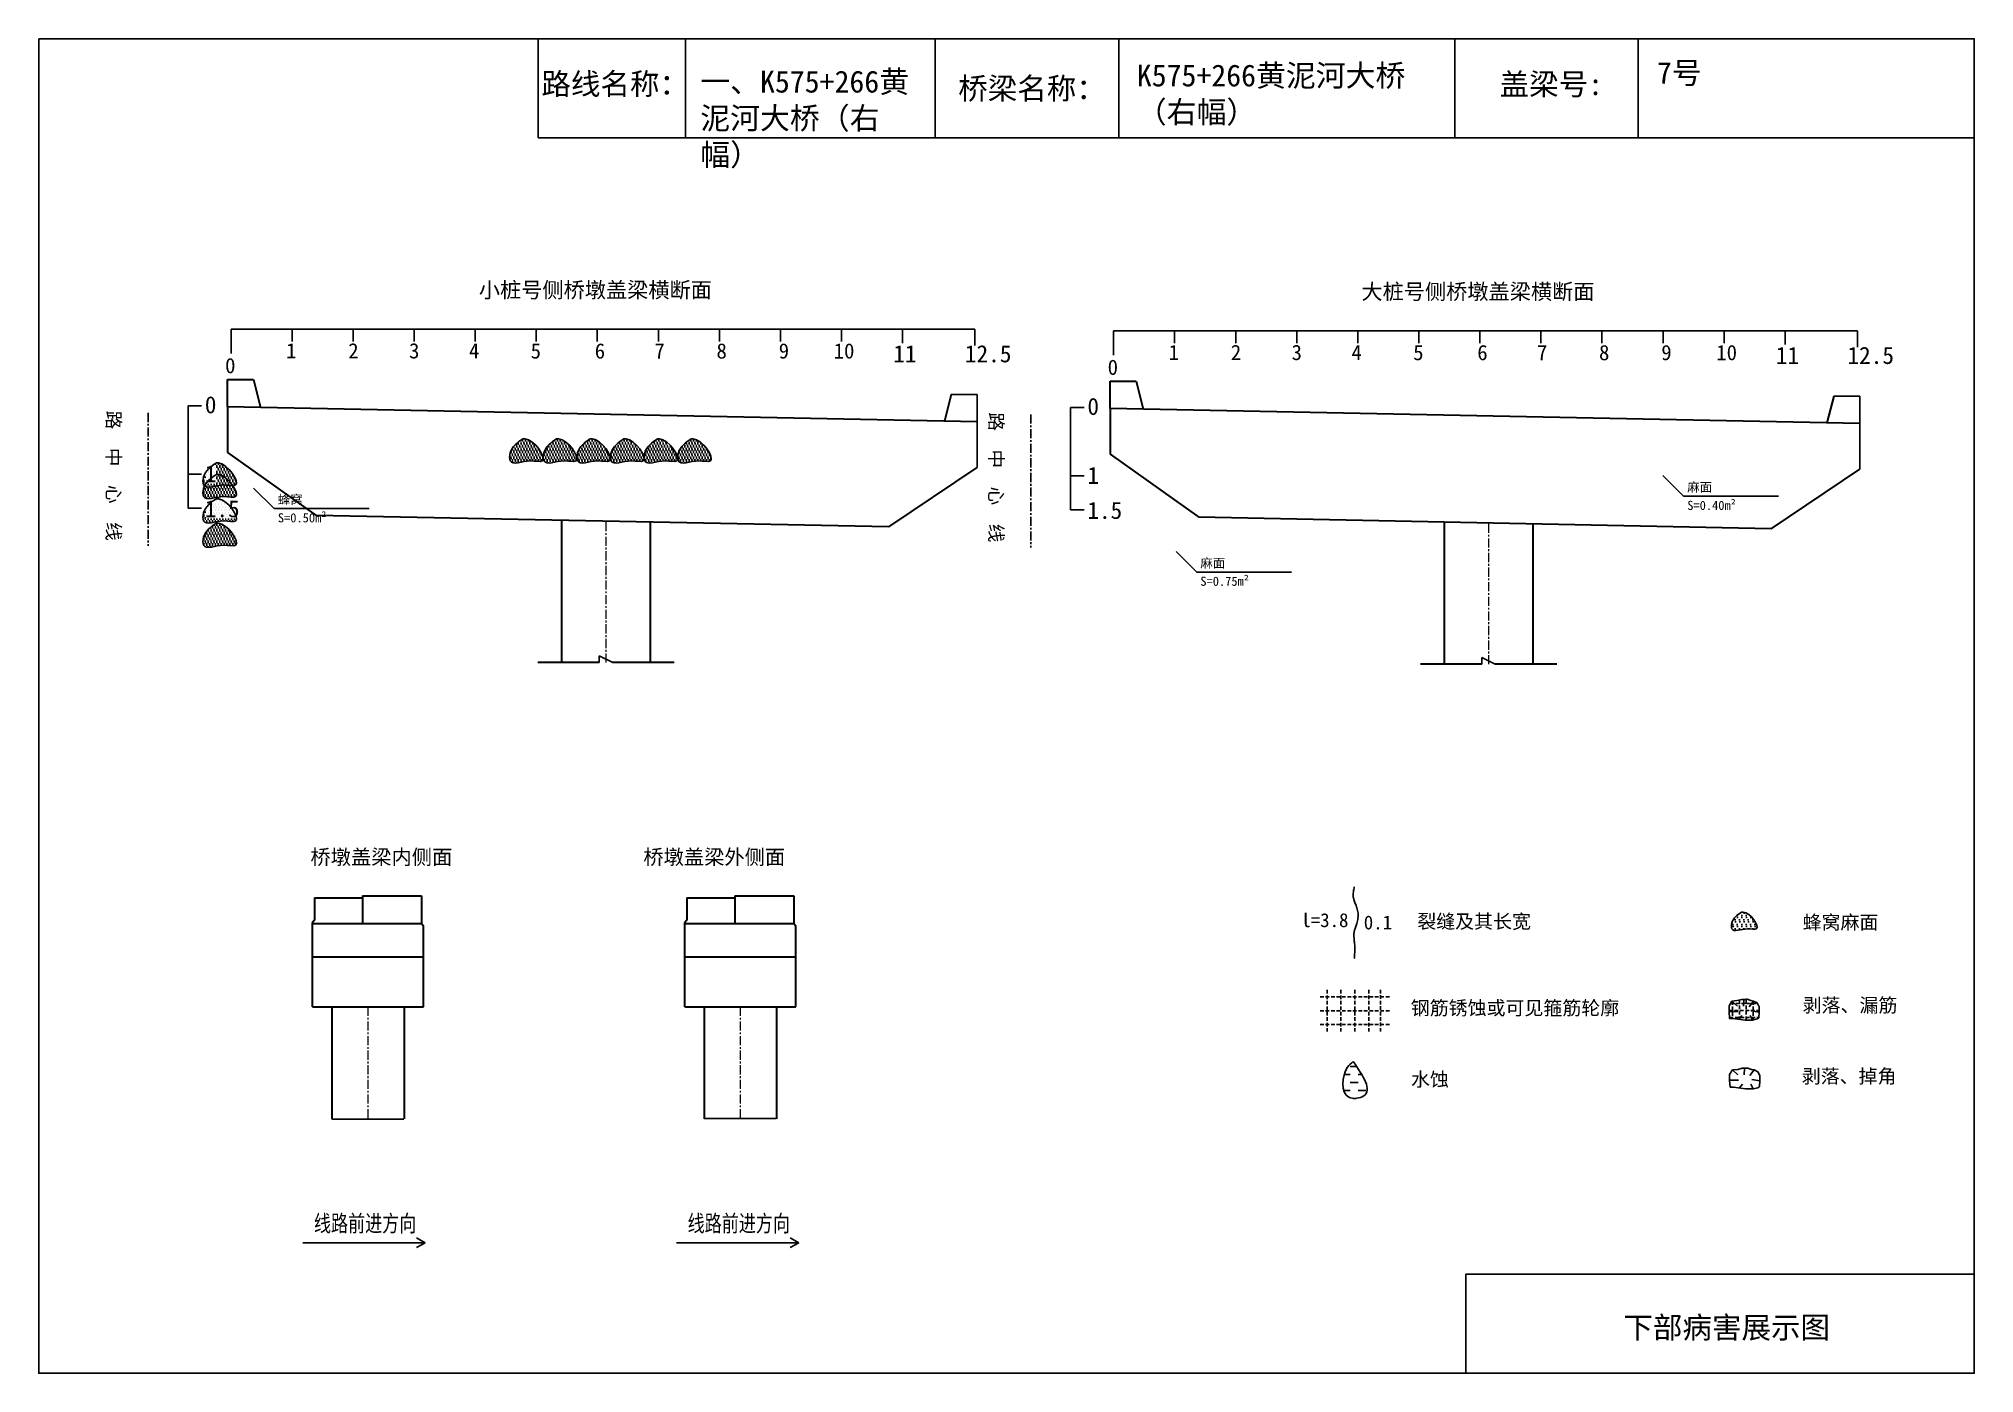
# Model space of a CAD drawing. Header units: millimetres. Extents: x 0 to 530, y 0 to 366.
import ezdxf
from ezdxf.enums import TextEntityAlignment as Align

# ---------------------------------------------------------------- set-up
doc = ezdxf.new("R2010")
doc.units = ezdxf.units.MM
for name, pattern in [('CENTER', [2, 1.25, -0.25, 0.25, -0.25]), ('DASHED', [0.75, 0.5, -0.25]), ('EBG_CENTER', [1.1, 0.8, -0.15, 0, -0.15])]:
    doc.linetypes.add(name, pattern=pattern)
doc.layers.add('Center', color=3, linetype='EBG_CENTER', lineweight=18)
doc.layers.add('中粗实线', color=4, linetype='Continuous', lineweight=35)
for name, color, linetype in [('加固措施', 7, 'Continuous'), ('图层1', 7, 'Continuous'), ('文字', 1, 'Continuous'), ('病害', 5, 'Continuous')]:
    doc.layers.add(name, color=color, linetype=linetype)
doc.styles.add('HAN', font='', dxfattribs={"width": 0.75})
doc.styles.get("Standard").update_dxf_attribs({"font": 'simsun.ttc', "height": 4.25})
doc.styles.add('汉字', font='')
doc.styles.get('HAN').set_extended_font_data('SimSun')
doc.styles.get('汉字').set_extended_font_data('SimSun')
pattern_1 = [(0, (-3019.80915, -229.5924), (0.396875, 0.79375), [0, -0.79375])]
pattern_2 = [(0, (-5094.3226, -525.2974), (0.396875, 0.79375), [0, -0.79375])]

# ---------------------------------------------------------------- blocks, each defined once
blk = doc.blocks.new('88888')
for p, q in [((1245.415, -3599.279), (1245.261, -3599.19)), ((1243.215, -3599.279), (1245.415, -3599.279)), ((1245.415, -3599.279), (1245.261, -3599.367))]:
    blk.add_line(p, q)
at = {"layer": '文字', "color": 0, "style": 'HAN', "width": 0.75}
blk.add_text('线路前进方向', height=0.3, dxfattribs=at).set_placement((1244.335, -3599.082), align=Align.CENTER)
blk = doc.blocks.new('adfsd')
at = {"lineweight": -2, "ltscale": 0.5}
for p, q in [((1140.897, -3083.694), (1140.936, -3083.729)), ((1140.983, -3083.682), (1140.981, -3083.729)), ((1141.053, -3083.694), (1141.022, -3083.735)), ((1140.876, -3083.768), (1140.94, -3083.769)), ((1140.948, -3083.824), (1140.969, -3083.796)), ((1141.045, -3083.83), (1141.028, -3083.796)), ((1141.094, -3083.772), (1141.036, -3083.763))]:
    blk.add_line(p, q, dxfattribs=at)
blk.add_lwpolyline([(1141, -3083.682), (1140.967, -3083.682), (1140.934, -3083.69), (1140.897, -3083.694), (1140.876, -3083.727), (1140.876, -3083.768), (1140.88, -3083.818), (1140.905, -3083.818), (1140.991, -3083.83), (1141.045, -3083.83), (1141.078, -3083.822), (1141.09, -3083.814), (1141.094, -3083.772), (1141.094, -3083.735), (1141.078, -3083.707), (1141.053, -3083.694), (1141.033, -3083.69), (1141, -3083.678)], dxfattribs=at)

msp = doc.modelspace()

# ---------------------------------------------------------------- hatches: boundary and pattern name
at = {"layer": '加固措施', "lineweight": -2}
h = msp.add_hatch(dxfattribs=at)
h.set_pattern_fill('DOTS')
h.set_pattern_definition(pattern_1)
edge = h.paths.add_edge_path()
edge.add_spline(control_points=[(132.66, 256), (131.17, 254.98), (129.06, 253.52), (128.82, 248.15), (133.82, 250.62), (140.61, 248.68), (135.55, 256.12), (132.83, 256.01), (132.66, 256)], knot_values=[0, 0, 0, 0, 5.205471, 7.397577, 12.944796, 16.169923, 23.88441, 24.400432, 24.400432, 24.400432, 24.400432], degree=3, periodic=0)
h = msp.add_hatch(dxfattribs=at)
h.set_pattern_fill('DOTS')
h.set_pattern_definition(pattern_1)
edge = h.paths.add_edge_path()
edge.add_spline(control_points=[(132.66, 256), (131.17, 254.98), (129.06, 253.52), (128.82, 248.15), (133.82, 250.62), (140.61, 248.68), (135.55, 256.12), (132.83, 256.01), (132.66, 256)], knot_values=[0, 0, 0, 0, 5.205471, 7.397577, 12.944796, 16.169923, 23.88441, 24.400432, 24.400432, 24.400432, 24.400432], degree=3, periodic=0)
h = msp.add_hatch(dxfattribs=at)
h.set_pattern_fill('DOTS')
h.set_pattern_definition(pattern_1)
edge = h.paths.add_edge_path()
edge.add_spline(control_points=[(141.87, 256), (140.38, 254.98), (138.27, 253.52), (138.03, 248.15), (143.03, 250.62), (149.82, 248.68), (144.76, 256.12), (142.04, 256.01), (141.87, 256)], knot_values=[0, 0, 0, 0, 5.205471, 7.397577, 12.944796, 16.169923, 23.88441, 24.400432, 24.400432, 24.400432, 24.400432], degree=3, periodic=0)
h = msp.add_hatch(dxfattribs=at)
h.set_pattern_fill('DOTS')
h.set_pattern_definition(pattern_1)
edge = h.paths.add_edge_path()
edge.add_spline(control_points=[(141.87, 256), (140.38, 254.98), (138.27, 253.52), (138.03, 248.15), (143.03, 250.62), (149.82, 248.68), (144.76, 256.12), (142.04, 256.01), (141.87, 256)], knot_values=[0, 0, 0, 0, 5.205471, 7.397577, 12.944796, 16.169923, 23.88441, 24.400432, 24.400432, 24.400432, 24.400432], degree=3, periodic=0)
h = msp.add_hatch(dxfattribs=at)
h.set_pattern_fill('DOTS')
h.set_pattern_definition(pattern_1)
edge = h.paths.add_edge_path()
edge.add_spline(control_points=[(151.08, 256), (149.59, 254.98), (147.48, 253.52), (147.24, 248.15), (152.24, 250.62), (159.03, 248.68), (153.97, 256.12), (151.25, 256.01), (151.08, 256)], knot_values=[0, 0, 0, 0, 5.205471, 7.397577, 12.944796, 16.169923, 23.88441, 24.400432, 24.400432, 24.400432, 24.400432], degree=3, periodic=0)
h = msp.add_hatch(dxfattribs=at)
h.set_pattern_fill('DOTS')
h.set_pattern_definition(pattern_1)
edge = h.paths.add_edge_path()
edge.add_spline(control_points=[(151.08, 256), (149.59, 254.98), (147.48, 253.52), (147.24, 248.15), (152.24, 250.62), (159.03, 248.68), (153.97, 256.12), (151.25, 256.01), (151.08, 256)], knot_values=[0, 0, 0, 0, 5.205471, 7.397577, 12.944796, 16.169923, 23.88441, 24.400432, 24.400432, 24.400432, 24.400432], degree=3, periodic=0)
h = msp.add_hatch(dxfattribs=at)
h.set_pattern_fill('DOTS')
h.set_pattern_definition(pattern_1)
edge = h.paths.add_edge_path()
edge.add_spline(control_points=[(160.29, 256), (158.8, 254.98), (156.69, 253.52), (156.45, 248.15), (161.45, 250.62), (168.24, 248.68), (163.18, 256.12), (160.46, 256.01), (160.29, 256)], knot_values=[0, 0, 0, 0, 5.205471, 7.397577, 12.944796, 16.169923, 23.88441, 24.400432, 24.400432, 24.400432, 24.400432], degree=3, periodic=0)
h = msp.add_hatch(dxfattribs=at)
h.set_pattern_fill('DOTS')
h.set_pattern_definition(pattern_1)
edge = h.paths.add_edge_path()
edge.add_spline(control_points=[(160.29, 256), (158.8, 254.98), (156.69, 253.52), (156.45, 248.15), (161.45, 250.62), (168.24, 248.68), (163.18, 256.12), (160.46, 256.01), (160.29, 256)], knot_values=[0, 0, 0, 0, 5.205471, 7.397577, 12.944796, 16.169923, 23.88441, 24.400432, 24.400432, 24.400432, 24.400432], degree=3, periodic=0)
h = msp.add_hatch(dxfattribs=at)
h.set_pattern_fill('DOTS')
h.set_pattern_definition(pattern_1)
edge = h.paths.add_edge_path()
edge.add_spline(control_points=[(169.5, 256), (168.01, 254.98), (165.9, 253.52), (165.66, 248.15), (170.66, 250.62), (177.45, 248.68), (172.39, 256.12), (169.67, 256.01), (169.5, 256)], knot_values=[0, 0, 0, 0, 5.205471, 7.397577, 12.944796, 16.169923, 23.88441, 24.400432, 24.400432, 24.400432, 24.400432], degree=3, periodic=0)
h = msp.add_hatch(dxfattribs=at)
h.set_pattern_fill('DOTS')
h.set_pattern_definition(pattern_1)
edge = h.paths.add_edge_path()
edge.add_spline(control_points=[(169.5, 256), (168.01, 254.98), (165.9, 253.52), (165.66, 248.15), (170.66, 250.62), (177.45, 248.68), (172.39, 256.12), (169.67, 256.01), (169.5, 256)], knot_values=[0, 0, 0, 0, 5.205471, 7.397577, 12.944796, 16.169923, 23.88441, 24.400432, 24.400432, 24.400432, 24.400432], degree=3, periodic=0)
h = msp.add_hatch(dxfattribs=at)
h.set_pattern_fill('DOTS')
h.set_pattern_definition(pattern_1)
edge = h.paths.add_edge_path()
edge.add_spline(control_points=[(178.71, 256), (177.22, 254.98), (175.11, 253.52), (174.87, 248.15), (179.87, 250.62), (186.66, 248.68), (181.61, 256.12), (178.88, 256.01), (178.71, 256)], knot_values=[0, 0, 0, 0, 5.205471, 7.397577, 12.944796, 16.169923, 23.88441, 24.400432, 24.400432, 24.400432, 24.400432], degree=3, periodic=0)
h = msp.add_hatch(dxfattribs=at)
h.set_pattern_fill('DOTS')
h.set_pattern_definition(pattern_1)
edge = h.paths.add_edge_path()
edge.add_spline(control_points=[(178.71, 256), (177.22, 254.98), (175.11, 253.52), (174.87, 248.15), (179.87, 250.62), (186.66, 248.68), (181.61, 256.12), (178.88, 256.01), (178.71, 256)], knot_values=[0, 0, 0, 0, 5.205471, 7.397577, 12.944796, 16.169923, 23.88441, 24.400432, 24.400432, 24.400432, 24.400432], degree=3, periodic=0)
h = msp.add_hatch(dxfattribs=at)
h.set_pattern_fill('DOTS')
h.set_pattern_definition(pattern_1)
edge = h.paths.add_edge_path()
edge.add_spline(control_points=[(48.66, 249.4), (47.17, 248.38), (45.06, 246.92), (44.82, 241.55), (49.82, 244.02), (56.61, 242.08), (51.55, 249.52), (48.83, 249.41), (48.66, 249.4)], knot_values=[0, 0, 0, 0, 5.205471, 7.397577, 12.944796, 16.169923, 23.88441, 24.400432, 24.400432, 24.400432, 24.400432], degree=3, periodic=0)
h = msp.add_hatch(dxfattribs=at)
h.set_pattern_fill('DOTS')
h.set_pattern_definition(pattern_1)
edge = h.paths.add_edge_path()
edge.add_spline(control_points=[(48.66, 249.4), (47.17, 248.38), (45.06, 246.92), (44.82, 241.55), (49.82, 244.02), (56.61, 242.08), (51.55, 249.52), (48.83, 249.41), (48.66, 249.4)], knot_values=[0, 0, 0, 0, 5.205471, 7.397577, 12.944796, 16.169923, 23.88441, 24.400432, 24.400432, 24.400432, 24.400432], degree=3, periodic=0)
h = msp.add_hatch(dxfattribs=at)
h.set_pattern_fill('DOTS')
h.set_pattern_definition(pattern_1)
edge = h.paths.add_edge_path()
edge.add_spline(control_points=[(48.66, 246.21), (47.17, 245.19), (45.06, 243.74), (44.82, 238.36), (49.82, 240.83), (56.61, 238.9), (51.55, 246.33), (48.83, 246.22), (48.66, 246.21)], knot_values=[0, 0, 0, 0, 5.205471, 7.397577, 12.944796, 16.169923, 23.88441, 24.400432, 24.400432, 24.400432, 24.400432], degree=3, periodic=0)
h = msp.add_hatch(dxfattribs=at)
h.set_pattern_fill('DOTS')
h.set_pattern_definition(pattern_1)
edge = h.paths.add_edge_path()
edge.add_spline(control_points=[(48.66, 246.21), (47.17, 245.19), (45.06, 243.74), (44.82, 238.36), (49.82, 240.83), (56.61, 238.9), (51.55, 246.33), (48.83, 246.22), (48.66, 246.21)], knot_values=[0, 0, 0, 0, 5.205471, 7.397577, 12.944796, 16.169923, 23.88441, 24.400432, 24.400432, 24.400432, 24.400432], degree=3, periodic=0)
h = msp.add_hatch(dxfattribs=at)
h.set_pattern_fill('DOTS')
h.set_pattern_definition(pattern_1)
edge = h.paths.add_edge_path()
edge.add_spline(control_points=[(48.66, 239.55), (47.17, 238.53), (45.06, 237.08), (44.82, 231.7), (49.82, 234.17), (56.61, 232.24), (51.55, 239.68), (48.83, 239.56), (48.66, 239.55)], knot_values=[0, 0, 0, 0, 5.205471, 7.397577, 12.944796, 16.169923, 23.88441, 24.400432, 24.400432, 24.400432, 24.400432], degree=3, periodic=0)
h = msp.add_hatch(dxfattribs=at)
h.set_pattern_fill('DOTS')
h.set_pattern_definition(pattern_1)
edge = h.paths.add_edge_path()
edge.add_spline(control_points=[(48.66, 239.55), (47.17, 238.53), (45.06, 237.08), (44.82, 231.7), (49.82, 234.17), (56.61, 232.24), (51.55, 239.68), (48.83, 239.56), (48.66, 239.55)], knot_values=[0, 0, 0, 0, 5.205471, 7.397577, 12.944796, 16.169923, 23.88441, 24.400432, 24.400432, 24.400432, 24.400432], degree=3, periodic=0)
h = msp.add_hatch(dxfattribs=at)
h.set_pattern_fill('DOTS')
h.set_pattern_definition(pattern_1)
edge = h.paths.add_edge_path()
edge.add_spline(control_points=[(48.66, 232.9), (47.17, 231.88), (45.06, 230.42), (44.82, 225.05), (49.82, 227.52), (56.61, 225.58), (51.55, 233.02), (48.83, 232.91), (48.66, 232.9)], knot_values=[0, 0, 0, 0, 5.205471, 7.397577, 12.944796, 16.169923, 23.88441, 24.400432, 24.400432, 24.400432, 24.400432], degree=3, periodic=0)
h = msp.add_hatch(dxfattribs=at)
h.set_pattern_fill('DOTS')
h.set_pattern_definition(pattern_1)
edge = h.paths.add_edge_path()
edge.add_spline(control_points=[(48.66, 232.9), (47.17, 231.88), (45.06, 230.42), (44.82, 225.05), (49.82, 227.52), (56.61, 225.58), (51.55, 233.02), (48.83, 232.91), (48.66, 232.9)], knot_values=[0, 0, 0, 0, 5.205471, 7.397577, 12.944796, 16.169923, 23.88441, 24.400432, 24.400432, 24.400432, 24.400432], degree=3, periodic=0)
h = msp.add_hatch(dxfattribs=at)
h.set_pattern_fill('DOTS', scale=0.761211)
h.set_pattern_definition([(0, (-4133.865, -228.021), (0.60421105, 1.2084221), [0, -1.2084221])])
edge = h.paths.add_edge_path()
edge.add_spline(control_points=[(466.5, 126.36), (465.37, 125.58), (463.76, 124.47), (463.58, 120.38), (467.38, 122.26), (472.55, 120.79), (468.71, 126.45), (466.63, 126.36), (466.5, 126.36)], knot_values=[0, 0, 0, 0, 5.205471, 7.397577, 12.944796, 16.169923, 23.88441, 24.400432, 24.400432, 24.400432, 24.400432], degree=3, periodic=0)
h = msp.add_hatch(dxfattribs=at)
h.set_pattern_fill('DASH', color=256, scale=0.68509)
h.set_pattern_definition([(0, (-3780.0898, -192.23), (2.1751598, 2.1751598), [2.1751598, -2.1751598])])
edge = h.paths.add_edge_path()
edge.add_spline(control_points=[(360.1, 85.42), (359.56, 84.94), (357.02, 82.69), (356.34, 74.5), (366.54, 75.95), (362.77, 81.5), (360.1, 85.42)], knot_values=[0, 0, 0, 0, 3.237042, 15.187225, 21.182779, 35.601669, 35.601669, 35.601669, 35.601669], degree=3, periodic=0)
at = {"layer": '病害', "lineweight": -2}
h = msp.add_hatch(dxfattribs=at)
h.set_pattern_fill('DOTS', color=4, style=0)
h.set_pattern_definition(pattern_2)
edge = h.paths.add_edge_path()
edge.add_spline(control_points=[(132.66, 256), (131.17, 254.98), (129.06, 253.52), (128.82, 248.15), (133.82, 250.62), (140.61, 248.68), (135.55, 256.12), (132.83, 256.01), (132.66, 256)], knot_values=[0, 0, 0, 0, 1.041094, 1.479515, 2.588959, 3.233985, 4.776882, 4.880086, 4.880086, 4.880086, 4.880086], degree=3, periodic=0)
h = msp.add_hatch(dxfattribs=at)
h.set_pattern_fill('DOTS', color=4, style=0)
h.set_pattern_definition(pattern_2)
edge = h.paths.add_edge_path()
edge.add_spline(control_points=[(132.66, 256), (131.17, 254.98), (129.06, 253.52), (128.82, 248.15), (133.82, 250.62), (140.61, 248.68), (135.55, 256.12), (132.83, 256.01), (132.66, 256)], knot_values=[0, 0, 0, 0, 1.041094, 1.479515, 2.588959, 3.233985, 4.776882, 4.880086, 4.880086, 4.880086, 4.880086], degree=3, periodic=0)
h = msp.add_hatch(dxfattribs=at)
h.set_pattern_fill('DOTS', color=4, style=0)
h.set_pattern_definition(pattern_2)
edge = h.paths.add_edge_path()
edge.add_spline(control_points=[(141.87, 256), (140.38, 254.98), (138.27, 253.52), (138.03, 248.15), (143.03, 250.62), (149.82, 248.68), (144.76, 256.12), (142.04, 256.01), (141.87, 256)], knot_values=[0, 0, 0, 0, 1.041094, 1.479515, 2.588959, 3.233985, 4.776882, 4.880086, 4.880086, 4.880086, 4.880086], degree=3, periodic=0)
h = msp.add_hatch(dxfattribs=at)
h.set_pattern_fill('DOTS', color=4, style=0)
h.set_pattern_definition(pattern_2)
edge = h.paths.add_edge_path()
edge.add_spline(control_points=[(141.87, 256), (140.38, 254.98), (138.27, 253.52), (138.03, 248.15), (143.03, 250.62), (149.82, 248.68), (144.76, 256.12), (142.04, 256.01), (141.87, 256)], knot_values=[0, 0, 0, 0, 1.041094, 1.479515, 2.588959, 3.233985, 4.776882, 4.880086, 4.880086, 4.880086, 4.880086], degree=3, periodic=0)
h = msp.add_hatch(dxfattribs=at)
h.set_pattern_fill('DOTS', color=4, style=0)
h.set_pattern_definition(pattern_2)
edge = h.paths.add_edge_path()
edge.add_spline(control_points=[(151.08, 256), (149.59, 254.98), (147.48, 253.52), (147.24, 248.15), (152.24, 250.62), (159.03, 248.68), (153.97, 256.12), (151.25, 256.01), (151.08, 256)], knot_values=[0, 0, 0, 0, 1.041094, 1.479515, 2.588959, 3.233985, 4.776882, 4.880086, 4.880086, 4.880086, 4.880086], degree=3, periodic=0)
h = msp.add_hatch(dxfattribs=at)
h.set_pattern_fill('DOTS', color=4, style=0)
h.set_pattern_definition(pattern_2)
edge = h.paths.add_edge_path()
edge.add_spline(control_points=[(151.08, 256), (149.59, 254.98), (147.48, 253.52), (147.24, 248.15), (152.24, 250.62), (159.03, 248.68), (153.97, 256.12), (151.25, 256.01), (151.08, 256)], knot_values=[0, 0, 0, 0, 1.041094, 1.479515, 2.588959, 3.233985, 4.776882, 4.880086, 4.880086, 4.880086, 4.880086], degree=3, periodic=0)
h = msp.add_hatch(dxfattribs=at)
h.set_pattern_fill('DOTS', color=4, style=0)
h.set_pattern_definition(pattern_2)
edge = h.paths.add_edge_path()
edge.add_spline(control_points=[(160.29, 256), (158.8, 254.98), (156.69, 253.52), (156.45, 248.15), (161.45, 250.62), (168.24, 248.68), (163.18, 256.12), (160.46, 256.01), (160.29, 256)], knot_values=[0, 0, 0, 0, 1.041094, 1.479515, 2.588959, 3.233985, 4.776882, 4.880086, 4.880086, 4.880086, 4.880086], degree=3, periodic=0)
h = msp.add_hatch(dxfattribs=at)
h.set_pattern_fill('DOTS', color=4, style=0)
h.set_pattern_definition(pattern_2)
edge = h.paths.add_edge_path()
edge.add_spline(control_points=[(160.29, 256), (158.8, 254.98), (156.69, 253.52), (156.45, 248.15), (161.45, 250.62), (168.24, 248.68), (163.18, 256.12), (160.46, 256.01), (160.29, 256)], knot_values=[0, 0, 0, 0, 1.041094, 1.479515, 2.588959, 3.233985, 4.776882, 4.880086, 4.880086, 4.880086, 4.880086], degree=3, periodic=0)
h = msp.add_hatch(dxfattribs=at)
h.set_pattern_fill('DOTS', color=4, style=0)
h.set_pattern_definition(pattern_2)
edge = h.paths.add_edge_path()
edge.add_spline(control_points=[(169.5, 256), (168.01, 254.98), (165.9, 253.52), (165.66, 248.15), (170.66, 250.62), (177.45, 248.68), (172.39, 256.12), (169.67, 256.01), (169.5, 256)], knot_values=[0, 0, 0, 0, 1.041094, 1.479515, 2.588959, 3.233985, 4.776882, 4.880086, 4.880086, 4.880086, 4.880086], degree=3, periodic=0)
h = msp.add_hatch(dxfattribs=at)
h.set_pattern_fill('DOTS', color=4, style=0)
h.set_pattern_definition(pattern_2)
edge = h.paths.add_edge_path()
edge.add_spline(control_points=[(169.5, 256), (168.01, 254.98), (165.9, 253.52), (165.66, 248.15), (170.66, 250.62), (177.45, 248.68), (172.39, 256.12), (169.67, 256.01), (169.5, 256)], knot_values=[0, 0, 0, 0, 1.041094, 1.479515, 2.588959, 3.233985, 4.776882, 4.880086, 4.880086, 4.880086, 4.880086], degree=3, periodic=0)
h = msp.add_hatch(dxfattribs=at)
h.set_pattern_fill('DOTS', color=4, style=0)
h.set_pattern_definition(pattern_2)
edge = h.paths.add_edge_path()
edge.add_spline(control_points=[(178.71, 256), (177.22, 254.98), (175.11, 253.52), (174.87, 248.15), (179.87, 250.62), (186.66, 248.68), (181.61, 256.12), (178.88, 256.01), (178.71, 256)], knot_values=[0, 0, 0, 0, 1.041094, 1.479515, 2.588959, 3.233985, 4.776882, 4.880086, 4.880086, 4.880086, 4.880086], degree=3, periodic=0)
h = msp.add_hatch(dxfattribs=at)
h.set_pattern_fill('DOTS', color=4, style=0)
h.set_pattern_definition(pattern_2)
edge = h.paths.add_edge_path()
edge.add_spline(control_points=[(178.71, 256), (177.22, 254.98), (175.11, 253.52), (174.87, 248.15), (179.87, 250.62), (186.66, 248.68), (181.61, 256.12), (178.88, 256.01), (178.71, 256)], knot_values=[0, 0, 0, 0, 1.041094, 1.479515, 2.588959, 3.233985, 4.776882, 4.880086, 4.880086, 4.880086, 4.880086], degree=3, periodic=0)
h = msp.add_hatch(dxfattribs=at)
h.set_pattern_fill('DOTS', color=4, style=0)
h.set_pattern_definition(pattern_2)
edge = h.paths.add_edge_path()
edge.add_spline(control_points=[(48.66, 249.4), (47.17, 248.38), (45.06, 246.92), (44.82, 241.55), (49.82, 244.02), (56.61, 242.08), (51.55, 249.52), (48.83, 249.41), (48.66, 249.4)], knot_values=[0, 0, 0, 0, 1.041094, 1.479515, 2.588959, 3.233985, 4.776882, 4.880086, 4.880086, 4.880086, 4.880086], degree=3, periodic=0)
h = msp.add_hatch(dxfattribs=at)
h.set_pattern_fill('DOTS', color=4, style=0)
h.set_pattern_definition(pattern_2)
edge = h.paths.add_edge_path()
edge.add_spline(control_points=[(48.66, 249.4), (47.17, 248.38), (45.06, 246.92), (44.82, 241.55), (49.82, 244.02), (56.61, 242.08), (51.55, 249.52), (48.83, 249.41), (48.66, 249.4)], knot_values=[0, 0, 0, 0, 1.041094, 1.479515, 2.588959, 3.233985, 4.776882, 4.880086, 4.880086, 4.880086, 4.880086], degree=3, periodic=0)
h = msp.add_hatch(dxfattribs=at)
h.set_pattern_fill('DOTS', color=4, style=0)
h.set_pattern_definition(pattern_2)
edge = h.paths.add_edge_path()
edge.add_spline(control_points=[(48.66, 246.21), (47.17, 245.19), (45.06, 243.74), (44.82, 238.36), (49.82, 240.83), (56.61, 238.9), (51.55, 246.33), (48.83, 246.22), (48.66, 246.21)], knot_values=[0, 0, 0, 0, 1.041094, 1.479515, 2.588959, 3.233985, 4.776882, 4.880086, 4.880086, 4.880086, 4.880086], degree=3, periodic=0)
h = msp.add_hatch(dxfattribs=at)
h.set_pattern_fill('DOTS', color=4, style=0)
h.set_pattern_definition(pattern_2)
edge = h.paths.add_edge_path()
edge.add_spline(control_points=[(48.66, 246.21), (47.17, 245.19), (45.06, 243.74), (44.82, 238.36), (49.82, 240.83), (56.61, 238.9), (51.55, 246.33), (48.83, 246.22), (48.66, 246.21)], knot_values=[0, 0, 0, 0, 1.041094, 1.479515, 2.588959, 3.233985, 4.776882, 4.880086, 4.880086, 4.880086, 4.880086], degree=3, periodic=0)
h = msp.add_hatch(dxfattribs=at)
h.set_pattern_fill('DOTS', color=4, style=0)
h.set_pattern_definition(pattern_2)
edge = h.paths.add_edge_path()
edge.add_spline(control_points=[(48.66, 239.55), (47.17, 238.53), (45.06, 237.08), (44.82, 231.7), (49.82, 234.17), (56.61, 232.24), (51.55, 239.68), (48.83, 239.56), (48.66, 239.55)], knot_values=[0, 0, 0, 0, 1.041094, 1.479515, 2.588959, 3.233985, 4.776882, 4.880086, 4.880086, 4.880086, 4.880086], degree=3, periodic=0)
h = msp.add_hatch(dxfattribs=at)
h.set_pattern_fill('DOTS', color=4, style=0)
h.set_pattern_definition(pattern_2)
edge = h.paths.add_edge_path()
edge.add_spline(control_points=[(48.66, 239.55), (47.17, 238.53), (45.06, 237.08), (44.82, 231.7), (49.82, 234.17), (56.61, 232.24), (51.55, 239.68), (48.83, 239.56), (48.66, 239.55)], knot_values=[0, 0, 0, 0, 1.041094, 1.479515, 2.588959, 3.233985, 4.776882, 4.880086, 4.880086, 4.880086, 4.880086], degree=3, periodic=0)
h = msp.add_hatch(dxfattribs=at)
h.set_pattern_fill('DOTS', color=4, style=0)
h.set_pattern_definition(pattern_2)
edge = h.paths.add_edge_path()
edge.add_spline(control_points=[(48.66, 232.9), (47.17, 231.88), (45.06, 230.42), (44.82, 225.05), (49.82, 227.52), (56.61, 225.58), (51.55, 233.02), (48.83, 232.91), (48.66, 232.9)], knot_values=[0, 0, 0, 0, 1.041094, 1.479515, 2.588959, 3.233985, 4.776882, 4.880086, 4.880086, 4.880086, 4.880086], degree=3, periodic=0)
h = msp.add_hatch(dxfattribs=at)
h.set_pattern_fill('DOTS', color=4, style=0)
h.set_pattern_definition(pattern_2)
edge = h.paths.add_edge_path()
edge.add_spline(control_points=[(48.66, 232.9), (47.17, 231.88), (45.06, 230.42), (44.82, 225.05), (49.82, 227.52), (56.61, 225.58), (51.55, 233.02), (48.83, 232.91), (48.66, 232.9)], knot_values=[0, 0, 0, 0, 1.041094, 1.479515, 2.588959, 3.233985, 4.776882, 4.880086, 4.880086, 4.880086, 4.880086], degree=3, periodic=0)
h = msp.add_hatch(dxfattribs=at)
h.set_pattern_fill('DOTS', color=4, scale=0.761211, style=0)
h.set_pattern_definition([(0, (-7292.149, -678.2086), (0.60421105, 1.2084221), [0, -1.2084221])])
edge = h.paths.add_edge_path()
edge.add_spline(control_points=[(466.5, 126.36), (465.37, 125.58), (463.76, 124.47), (463.58, 120.38), (467.38, 122.26), (472.55, 120.79), (468.71, 126.45), (466.63, 126.36), (466.5, 126.36)], knot_values=[0, 0, 0, 0, 1.041094, 1.479515, 2.588959, 3.233985, 4.776882, 4.880086, 4.880086, 4.880086, 4.880086], degree=3, periodic=0)

# ---------------------------------------------------------------- linework, layer by layer
at = {"color": 0, "linetype": 'ByBlock'}
for p, q in [((0, 365.59), (530.24, 365.59)), ((0, 0), (0, 365.59)), ((136.78, 365.59), (136.78, 338.41)), ((245.6, 365.59), (245.6, 338.41)), ((387.92, 365.59), (387.92, 338.41)), ((438.18, 365.53), (438.18, 338.35)), ((530.24, 365.59), (530.24, 0)), ((136.78, 338.41), (530.24, 338.41)), ((390.91, 0), (390.91, 27.18)), ((390.91, 27.18), (530.24, 27.18)), ((530.24, 0), (0, 0))]:
    msp.add_line(p, q, dxfattribs=at)
at = {"color": 0}
for p, q in [((52.68, 279.33), (52.68, 286.02)), ((52.68, 286.02), (69.4, 286.02)), ((69.4, 286.02), (69.4, 282.68)), ((69.4, 286.02), (86.13, 286.02)), ((86.13, 286.02), (102.85, 286.02)), ((86.13, 286.02), (86.13, 282.68)), ((102.85, 286.02), (119.58, 286.02)), ((102.85, 286.02), (102.85, 282.68)), ((119.58, 286.02), (136.3, 286.02)), ((119.58, 286.02), (119.58, 282.68)), ((136.3, 286.02), (153.03, 286.02)), ((136.3, 286.02), (136.3, 282.68)), ((153.03, 286.02), (169.75, 286.02)), ((153.03, 286.02), (153.03, 282.68)), ((169.75, 286.02), (186.48, 286.02)), ((169.75, 286.02), (169.75, 282.68)), ((186.48, 286.02), (203.2, 286.02)), ((186.48, 286.02), (186.48, 282.68)), ((186.48, 286.02), (199.86, 286.02)), ((203.2, 286.02), (219.93, 286.02)), ((203.2, 286.02), (203.2, 282.68)), ((203.2, 286.02), (206.55, 286.02)), ((219.93, 286.02), (236.65, 286.02)), ((219.93, 286.02), (219.93, 282.68)), ((236.66, 285.98), (236.66, 282.23)), ((294.45, 278.88), (294.45, 285.57)), ((294.45, 285.57), (311.17, 285.57)), ((311.17, 285.57), (311.17, 282.23)), ((311.17, 285.57), (327.9, 285.57)), ((327.9, 285.57), (344.62, 285.57)), ((327.9, 285.57), (327.9, 282.23)), ((344.62, 285.57), (361.35, 285.57)), ((344.62, 285.57), (344.62, 282.23)), ((361.35, 285.57), (378.07, 285.57)), ((361.35, 285.57), (361.35, 282.23)), ((378.07, 285.57), (394.8, 285.57)), ((378.07, 285.57), (378.07, 282.23)), ((394.8, 285.57), (411.52, 285.57)), ((394.8, 285.57), (394.8, 282.23)), ((411.52, 285.57), (428.25, 285.57)), ((411.52, 285.57), (411.52, 282.23)), ((428.25, 285.57), (444.97, 285.57)), ((428.25, 285.57), (428.25, 282.23)), ((428.25, 285.57), (441.63, 285.57)), ((444.97, 285.57), (461.7, 285.57)), ((444.97, 285.57), (444.97, 282.23)), ((444.97, 285.57), (448.32, 285.57)), ((461.7, 285.57), (478.42, 285.57)), ((461.7, 285.57), (461.7, 282.23)), ((478.43, 285.53), (478.43, 281.78)), ((44.63, 264.98), (40.9, 264.98)), ((40.9, 264.98), (40.9, 236.97)), ((286.4, 264.53), (282.67, 264.53)), ((282.67, 264.53), (282.67, 236.52)), ((40.9, 246.31), (44.63, 246.31)), ((282.67, 245.86), (286.4, 245.86)), ((40.9, 236.97), (44.63, 236.97)), ((282.67, 236.52), (286.4, 236.52)), ((153.53, 194.68), (153.53, 196.55)), ((395.3, 194.23), (395.3, 196.1))]:
    msp.add_line(p, q, dxfattribs=at)
at = {"linetype": 'ByBlock'}
for p, q in [((236.66, 285.98), (256.44, 285.98)), ((256.44, 285.98), (256.44, 281.57)), ((478.43, 285.53), (498.21, 285.53)), ((498.21, 285.53), (498.21, 281.12)), ((249.97, 268.12), (257.12, 268.12)), ((257.12, 268.12), (257.12, 260.65)), ((491.74, 267.67), (498.89, 267.67)), ((498.89, 267.67), (498.89, 260.2)), ((257.12, 260.65), (257.12, 248.14)), ((498.89, 260.2), (498.89, 247.69)), ((153.53, 196.55), (157.26, 194.68)), ((395.3, 196.1), (399.03, 194.23))]:
    msp.add_line(p, q, dxfattribs=at)
at = {"color": 1, "linetype": 'CENTER', "ltscale": 2}
for p, q in [((29.99, 263.09), (29.99, 226.65)), ((271.76, 262.64), (271.76, 226.2))]:
    msp.add_line(p, q, dxfattribs=at)
at = {"color": 1, "linetype": 'DASHED', "ltscale": 2}
for p, q in [((351.03, 103.12), (370.06, 103.12)), ((352.93, 105.02), (352.93, 93.6)), ((356.74, 105.02), (356.74, 93.6)), ((360.55, 105.02), (360.55, 93.6)), ((364.35, 105.02), (364.35, 93.6)), ((367.61, 105.05), (367.61, 93.63)), ((463.45, 101.3), (470.83, 101.3)), ((463.98, 101.94), (463.98, 97.23)), ((465.89, 102.25), (465.89, 96.99)), ((467.79, 102.25), (467.79, 96.76)), ((469.69, 101.95), (469.69, 96.82)), ((351.03, 99.31), (370.06, 99.31)), ((351.03, 95.5), (370.06, 95.5)), ((463.06, 99.39), (471.36, 99.39)), ((463.2, 97.49), (471.21, 97.49))]:
    msp.add_line(p, q, dxfattribs=at)
for p, q in [((80.29, 69.58), (100.06, 69.58)), ((182.26, 69.76), (202.03, 69.76))]:
    msp.add_line(p, q)
at = {"color": 0, "linetype": 'ByBlock'}
msp.add_lwpolyline([(0, 365.59), (530.24, 365.59), (530.24, 0), (0, 0)], close=True, dxfattribs=at)
at = {"color": 7}
for points in [[(444.95, 245.91), (450.61, 240.25), (476.61, 240.25)], [(58.85, 242.51), (64.51, 236.85), (90.51, 236.85)], [(311.57, 225.13), (317.22, 219.47), (343.22, 219.47)]]:
    msp.add_lwpolyline(points, dxfattribs=at)
at = {"lineweight": -2}
for points, knots in [([(132.66, 256), (131.17, 254.98), (129.06, 253.52), (128.82, 248.15), (133.82, 250.62), (140.61, 248.68), (135.55, 256.12), (132.83, 256.01), (132.66, 256)], [0, 0, 0, 0, 2.602735, 3.698789, 6.472398, 8.084961, 11.942205, 12.200216, 12.200216, 12.200216, 12.200216]), ([(132.66, 256), (131.17, 254.98), (129.06, 253.52), (128.82, 248.15), (133.82, 250.62), (140.61, 248.68), (135.55, 256.12), (132.83, 256.01), (132.66, 256)], [0, 0, 0, 0, 2.602735, 3.698789, 6.472398, 8.084961, 11.942205, 12.200216, 12.200216, 12.200216, 12.200216]), ([(141.87, 256), (140.38, 254.98), (138.27, 253.52), (138.03, 248.15), (143.03, 250.62), (149.82, 248.68), (144.76, 256.12), (142.04, 256.01), (141.87, 256)], [0, 0, 0, 0, 2.602735, 3.698789, 6.472398, 8.084961, 11.942205, 12.200216, 12.200216, 12.200216, 12.200216]), ([(141.87, 256), (140.38, 254.98), (138.27, 253.52), (138.03, 248.15), (143.03, 250.62), (149.82, 248.68), (144.76, 256.12), (142.04, 256.01), (141.87, 256)], [0, 0, 0, 0, 2.602735, 3.698789, 6.472398, 8.084961, 11.942205, 12.200216, 12.200216, 12.200216, 12.200216]), ([(151.08, 256), (149.59, 254.98), (147.48, 253.52), (147.24, 248.15), (152.24, 250.62), (159.03, 248.68), (153.97, 256.12), (151.25, 256.01), (151.08, 256)], [0, 0, 0, 0, 2.602735, 3.698789, 6.472398, 8.084961, 11.942205, 12.200216, 12.200216, 12.200216, 12.200216]), ([(151.08, 256), (149.59, 254.98), (147.48, 253.52), (147.24, 248.15), (152.24, 250.62), (159.03, 248.68), (153.97, 256.12), (151.25, 256.01), (151.08, 256)], [0, 0, 0, 0, 2.602735, 3.698789, 6.472398, 8.084961, 11.942205, 12.200216, 12.200216, 12.200216, 12.200216]), ([(160.29, 256), (158.8, 254.98), (156.69, 253.52), (156.45, 248.15), (161.45, 250.62), (168.24, 248.68), (163.18, 256.12), (160.46, 256.01), (160.29, 256)], [0, 0, 0, 0, 2.602735, 3.698789, 6.472398, 8.084961, 11.942205, 12.200216, 12.200216, 12.200216, 12.200216]), ([(160.29, 256), (158.8, 254.98), (156.69, 253.52), (156.45, 248.15), (161.45, 250.62), (168.24, 248.68), (163.18, 256.12), (160.46, 256.01), (160.29, 256)], [0, 0, 0, 0, 2.602735, 3.698789, 6.472398, 8.084961, 11.942205, 12.200216, 12.200216, 12.200216, 12.200216]), ([(169.5, 256), (168.01, 254.98), (165.9, 253.52), (165.66, 248.15), (170.66, 250.62), (177.45, 248.68), (172.39, 256.12), (169.67, 256.01), (169.5, 256)], [0, 0, 0, 0, 2.602735, 3.698789, 6.472398, 8.084961, 11.942205, 12.200216, 12.200216, 12.200216, 12.200216]), ([(169.5, 256), (168.01, 254.98), (165.9, 253.52), (165.66, 248.15), (170.66, 250.62), (177.45, 248.68), (172.39, 256.12), (169.67, 256.01), (169.5, 256)], [0, 0, 0, 0, 2.602735, 3.698789, 6.472398, 8.084961, 11.942205, 12.200216, 12.200216, 12.200216, 12.200216]), ([(178.71, 256), (177.22, 254.98), (175.11, 253.52), (174.87, 248.15), (179.87, 250.62), (186.66, 248.68), (181.61, 256.12), (178.88, 256.01), (178.71, 256)], [0, 0, 0, 0, 2.602735, 3.698789, 6.472398, 8.084961, 11.942205, 12.200216, 12.200216, 12.200216, 12.200216]), ([(178.71, 256), (177.22, 254.98), (175.11, 253.52), (174.87, 248.15), (179.87, 250.62), (186.66, 248.68), (181.61, 256.12), (178.88, 256.01), (178.71, 256)], [0, 0, 0, 0, 2.602735, 3.698789, 6.472398, 8.084961, 11.942205, 12.200216, 12.200216, 12.200216, 12.200216]), ([(48.66, 249.4), (47.17, 248.38), (45.06, 246.92), (44.82, 241.55), (49.82, 244.02), (56.61, 242.08), (51.55, 249.52), (48.83, 249.41), (48.66, 249.4)], [0, 0, 0, 0, 2.602735, 3.698789, 6.472398, 8.084961, 11.942205, 12.200216, 12.200216, 12.200216, 12.200216]), ([(48.66, 249.4), (47.17, 248.38), (45.06, 246.92), (44.82, 241.55), (49.82, 244.02), (56.61, 242.08), (51.55, 249.52), (48.83, 249.41), (48.66, 249.4)], [0, 0, 0, 0, 2.602735, 3.698789, 6.472398, 8.084961, 11.942205, 12.200216, 12.200216, 12.200216, 12.200216]), ([(48.66, 246.21), (47.17, 245.19), (45.06, 243.74), (44.82, 238.36), (49.82, 240.83), (56.61, 238.9), (51.55, 246.33), (48.83, 246.22), (48.66, 246.21)], [0, 0, 0, 0, 2.602735, 3.698789, 6.472398, 8.084961, 11.942205, 12.200216, 12.200216, 12.200216, 12.200216]), ([(48.66, 246.21), (47.17, 245.19), (45.06, 243.74), (44.82, 238.36), (49.82, 240.83), (56.61, 238.9), (51.55, 246.33), (48.83, 246.22), (48.66, 246.21)], [0, 0, 0, 0, 2.602735, 3.698789, 6.472398, 8.084961, 11.942205, 12.200216, 12.200216, 12.200216, 12.200216]), ([(48.66, 239.55), (47.17, 238.53), (45.06, 237.08), (44.82, 231.7), (49.82, 234.17), (56.61, 232.24), (51.55, 239.68), (48.83, 239.56), (48.66, 239.55)], [0, 0, 0, 0, 2.602735, 3.698789, 6.472398, 8.084961, 11.942205, 12.200216, 12.200216, 12.200216, 12.200216]), ([(48.66, 239.55), (47.17, 238.53), (45.06, 237.08), (44.82, 231.7), (49.82, 234.17), (56.61, 232.24), (51.55, 239.68), (48.83, 239.56), (48.66, 239.55)], [0, 0, 0, 0, 2.602735, 3.698789, 6.472398, 8.084961, 11.942205, 12.200216, 12.200216, 12.200216, 12.200216]), ([(48.66, 232.9), (47.17, 231.88), (45.06, 230.42), (44.82, 225.05), (49.82, 227.52), (56.61, 225.58), (51.55, 233.02), (48.83, 232.91), (48.66, 232.9)], [0, 0, 0, 0, 2.602735, 3.698789, 6.472398, 8.084961, 11.942205, 12.200216, 12.200216, 12.200216, 12.200216]), ([(48.66, 232.9), (47.17, 231.88), (45.06, 230.42), (44.82, 225.05), (49.82, 227.52), (56.61, 225.58), (51.55, 233.02), (48.83, 232.91), (48.66, 232.9)], [0, 0, 0, 0, 2.602735, 3.698789, 6.472398, 8.084961, 11.942205, 12.200216, 12.200216, 12.200216, 12.200216]), ([(466.5, 126.36), (465.37, 125.58), (463.76, 124.47), (463.58, 120.38), (467.38, 122.26), (472.55, 120.79), (468.71, 126.45), (466.63, 126.36), (466.5, 126.36)], [0, 0, 0, 0, 3.962461, 5.631115, 9.853718, 12.30872, 18.18107, 18.573871, 18.573871, 18.573871, 18.573871])]:
    msp.add_open_spline(points, degree=3, knots=knots, dxfattribs=at)
at = {"layer": 'Center', "color": 1, "linetype": 'CENTER', "ltscale": 2}
for p, q in [((155.39, 233.17), (155.39, 194.68)), ((397.17, 232.72), (397.17, 194.23)), ((90.2, 100.38), (90.2, 69.7)), ((192.2, 100.38), (192.2, 69.7))]:
    msp.add_line(p, q, dxfattribs=at)
at = {"layer": '中粗实线', "color": 0}
for p, q in [((51.73, 264.76), (51.73, 272.23)), ((51.73, 272.23), (58.88, 272.23)), ((58.88, 272.23), (60.75, 264.58)), ((293.5, 264.31), (293.5, 271.78)), ((293.5, 271.78), (300.65, 271.78)), ((300.65, 271.78), (302.52, 264.13)), ((249.97, 268.12), (248.1, 260.83)), ((491.74, 267.67), (489.87, 260.38)), ((51.73, 264.76), (51.73, 252.25)), ((257.12, 260.65), (51.73, 264.76)), ((293.5, 264.31), (293.5, 251.8)), ((498.89, 260.2), (293.5, 264.31)), ((51.73, 252.25), (76, 234.96)), ((293.5, 251.8), (317.77, 234.51)), ((232.85, 231.83), (257.12, 248.14)), ((474.62, 231.37), (498.89, 247.69)), ((232.85, 231.83), (76, 234.96)), ((143.26, 233.42), (143.26, 194.68)), ((474.62, 231.37), (317.77, 234.51)), ((167.53, 232.93), (167.53, 194.68)), ((385.03, 232.97), (385.03, 194.23)), ((409.3, 232.48), (409.3, 194.23)), ((153.53, 194.68), (136.72, 194.68)), ((174.07, 194.68), (157.26, 194.68)), ((395.3, 194.23), (378.49, 194.23)), ((415.84, 194.23), (399.03, 194.23)), ((75.58, 130.22), (88.68, 130.22)), ((75.58, 130.22), (75.58, 124.13)), ((88.68, 130.83), (104.82, 130.83)), ((88.68, 130.83), (88.68, 123.21)), ((104.82, 130.83), (104.82, 123.21)), ((177.59, 130.22), (190.68, 130.22)), ((177.59, 130.22), (177.59, 124.13)), ((190.68, 130.83), (206.82, 130.83)), ((190.68, 130.83), (190.68, 123.21)), ((206.82, 130.83), (206.82, 123.21)), ((75.58, 124.13), (74.98, 123.52)), ((74.98, 100.38), (74.98, 123.52)), ((74.98, 123.21), (104.82, 123.21)), ((104.82, 123.21), (105.42, 122.6)), ((105.42, 100.38), (105.42, 122.6)), ((177.59, 124.13), (176.98, 123.52)), ((176.98, 100.38), (176.98, 123.52)), ((176.98, 123.21), (206.82, 123.21)), ((206.82, 123.21), (207.43, 122.6)), ((207.43, 100.38), (207.43, 122.6)), ((74.98, 114.08), (105.42, 114.08)), ((176.98, 114.08), (207.43, 114.08)), ((74.98, 100.38), (105.42, 100.38)), ((80.3, 100.38), (80.3, 69.7)), ((100.1, 100.38), (100.1, 69.7)), ((176.98, 100.38), (207.43, 100.38)), ((182.31, 100.38), (182.31, 69.7)), ((202.1, 100.38), (202.1, 69.7))]:
    msp.add_line(p, q, dxfattribs=at)
at = {"layer": '加固措施', "lineweight": -2}
msp.add_open_spline([(360.1, 85.42), (359.56, 84.94), (357.02, 82.69), (356.34, 74.5), (366.54, 75.95), (362.77, 81.5), (360.1, 85.42)], degree=3, knots=[0, 0, 0, 0, 2.217654, 10.404596, 14.512083, 24.390306, 24.390306, 24.390306, 24.390306], dxfattribs=at)
at = {"layer": '图层1', "lineweight": -2}
msp.add_open_spline([(360.38, 133.26), (360.34, 133.02), (360.29, 132.79), (360.18, 132.09), (360.12, 131.65), (360.09, 131.03), (360.09, 130.83), (360.12, 130.52), (360.13, 130.4), (360.17, 130.17), (360.2, 130.06), (360.3, 129.64), (360.42, 129.32), (360.69, 128.61), (360.85, 128.23), (361.15, 127.4), (361.29, 126.95), (361.43, 126.17), (361.46, 125.87), (361.47, 125.27), (361.44, 124.98), (361.37, 124.43), (361.31, 124.16), (361.19, 123.65), (361.12, 123.41), (360.93, 122.8), (360.8, 122.45), (360.59, 121.79), (360.49, 121.48), (360.39, 121.06), (360.36, 120.92), (360.33, 120.69), (360.31, 120.59), (360.3, 120.37), (360.29, 120.25), (360.28, 119.84), (360.3, 119.52), (360.35, 118.83), (360.39, 118.46), (360.46, 117.82), (360.48, 117.56), (360.52, 117.05), (360.53, 116.82), (360.54, 116.36), (360.54, 116.13), (360.53, 115.46), (360.5, 115.02), (360.45, 114.26), (360.42, 113.94), (360.4, 113.62)], degree=3, knots=[0, 0, 0, 0, 0.93103, 0.93103, 2.904338, 2.904338, 3.933552, 3.933552, 4.598026, 4.598026, 5.2625, 5.2625, 6.799065, 6.799065, 8.335629, 8.335629, 9.872194, 9.872194, 10.744529, 10.744529, 11.616864, 11.616864, 12.4892, 12.4892, 13.361535, 13.361535, 14.755665, 14.755665, 16.149795, 16.149795, 16.835641, 16.835641, 17.410365, 17.410365, 17.98509, 17.98509, 19.45733, 19.45733, 20.929571, 20.929571, 21.910052, 21.910052, 22.722819, 22.722819, 23.535585, 23.535585, 25.161117, 25.161117, 26.428502, 26.428502, 26.428502, 26.428502], dxfattribs=at)
at = {"layer": '病害', "color": 5}
for p, q in [((136.78, 365.59), (136.78, 338.41)), ((245.6, 365.59), (245.6, 338.41)), ((387.92, 365.59), (387.92, 338.41)), ((530.24, 365.59), (530.24, 338.41)), ((136.78, 338.41), (387.36, 338.41)), ((387.36, 338.41), (530.24, 338.41)), ((390.91, 27.18), (530.24, 27.18)), ((390.91, 27.18), (390.91, 0)), ((530.24, 27.18), (530.24, 0))]:
    msp.add_line(p, q, dxfattribs=at)
at = {"layer": '病害', "color": 0}
for p, q in [((177.19, 365.59), (177.19, 338.41)), ((295.85, 365.59), (295.85, 338.41))]:
    msp.add_line(p, q, dxfattribs=at)

# ---------------------------------------------------------------- block references
at = {"color": 0, "xscale": 38.06053851010397, "yscale": 38.06053851010397, "zscale": 38.06053851010397}
for p in [(-42959.3, 117468.99), (-42959.14, 117450.16)]:
    msp.add_blockref('adfsd', p, dxfattribs=at)
at = {"xscale": 15.22421540404159, "yscale": 15.22421540404159, "zscale": 15.22421540404159}
for p in [(-18854.61, 54831.98), (-18752.24, 54831.98)]:
    msp.add_blockref('88888', p, dxfattribs=at)

# ---------------------------------------------------------------- texts
for s, height, p in [('1', 4.18, (67.77, 278.01)), ('2', 4.18, (84.8, 278.01)), ('3', 4.18, (101.45, 278.01)), ('4', 4.18, (117.86, 278.01)), ('5', 4.18, (134.76, 277.97)), ('6', 4.18, (152.32, 277.97)), ('7', 4.18, (168.66, 277.97)), ('8', 4.18, (185.67, 277.97)), ('9', 4.18, (202.72, 277.97)), ('10', 4.181, (217.78, 277.97)), ('11', 4.693, (234.1, 276.94)), ('12.5', 4.693, (253.71, 276.94)), ('1', 4.18, (309.54, 277.56)), ('2', 4.18, (326.57, 277.56)), ('3', 4.18, (343.22, 277.56)), ('4', 4.18, (359.63, 277.56)), ('5', 4.18, (376.53, 277.52)), ('6', 4.18, (394.09, 277.52)), ('7', 4.18, (410.44, 277.52)), ('8', 4.18, (427.44, 277.52)), ('9', 4.18, (444.49, 277.52)), ('10', 4.181, (459.55, 277.52)), ('11', 4.693, (475.87, 276.49)), ('12.5', 4.693, (495.48, 276.49)), ('0', 4.18, (51.06, 273.95)), ('0', 4.18, (292.83, 273.5)), ('0', 4.67, (45.51, 262.98)), ('0', 4.67, (287.28, 262.53)), ('1', 4.67, (45.51, 244.09)), ('1', 4.67, (287.28, 243.64)), ('1.5', 4.668, (45.51, 234.5)), ('1.5', 4.668, (287.28, 234.05))]:
    msp.add_text(s, height=height).set_placement(p)
for p in [(18.64, 263.69), (260.41, 263.24)]:
    msp.add_text('路  中  心  线', height=3.734, rotation=270).set_placement(p)
at = {"color": 7}
for s, p in [('麻面', (451.61, 241.5)), ('蜂窝', (65.51, 238.1)), ('S=0.40m²', (451.61, 236.5)), ('S=0.50m²', (65.51, 233.1)), ('麻面', (318.22, 220.72)), ('S=0.75m²', (318.22, 215.72))]:
    msp.add_text(s, height=2.5, dxfattribs=at).set_placement(p)
at = {"char_height": 6, "attachment_point": 1}
for s, insert, width in [('{\\fSimSun|b0|i0|c134|p2;\\C7;一、K575+266黄泥河大桥（右幅）}', (181.23, 356.83), 62.0827), ('K575+266黄泥河大桥（右幅）', (300.82, 358.52), 84.4751), ('7号', (443.31, 359.23), 78.5613)]:
    msp.add_mtext(s, dxfattribs=dict(at, insert=insert, width=width))
at = {"layer": '图层1', "style": '汉字'}
for s, p in [('路线名称：', (137.7, 350.25)), ('桥梁名称：', (251.89, 349)), ('盖梁号:', (400.2, 350.16)), ('下部病害展示图', (434.11, 9.58))]:
    msp.add_text(s, height=5.93, dxfattribs=at).set_placement(p)
at = {"layer": '图层1', "lineweight": -2, "attachment_point": 1}
for s, insert, char_height in [('l=3.8', (345.86, 126.03), 3.806), ('0.1', (362.99, 125.4), 3.806), ('裂缝及其长宽', (377.65, 125.68), 3.806), ('蜂窝麻面', (483.22, 125.44), 3.806), ('钢筋锈蚀或可见箍筋轮廓', (375.86, 101.98), 3.8061), ('剥落、漏筋', (483.22, 102.74), 3.806), ('水蚀', (375.93, 82.42), 3.806), ('剥落、掉角', (482.98, 83.29), 3.806)]:
    msp.add_mtext(s, dxfattribs=dict(at, insert=insert, char_height=char_height))
at = {"layer": '文字', "color": 0}
for s, height, p in [('小桩号侧桥墩盖梁横断面', 4.2544, (152.49, 294.64)), ('大桩号侧桥墩盖梁横断面', 4.2544, (394.27, 294.19)), ('桥墩盖梁内侧面', 4.069, (93.87, 139.39)), ('桥墩盖梁外侧面', 4.069, (185.07, 139.39))]:
    msp.add_text(s, height=height, dxfattribs=at).set_placement(p, align=Align.CENTER)

doc.saveas('drawing.dxf')
